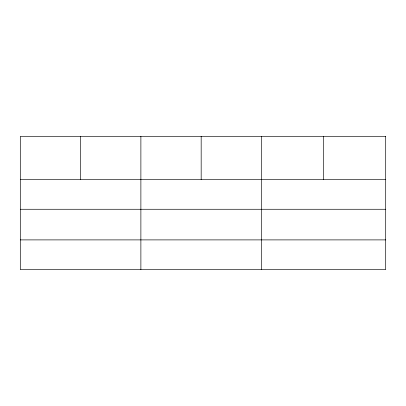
<?xml version="1.0" encoding="UTF-8"?>
<svg xmlns="http://www.w3.org/2000/svg" width="406" height="406" viewBox="0 0 406 406"><rect width="100%" height="100%" fill="white"/><g stroke="black" fill="none" stroke-linecap="round" stroke-linejoin="round"><path stroke-width="0.61" d="M20.3 179.548L385.7 179.548M20.3 209.268L385.7 209.268M20.3 239.895L385.7 239.895M323.582 136.386L323.582 179.548M261.464 136.386L261.464 269.614M201.173 136.386L201.173 179.548M140.882 136.386L140.882 269.614M80.591 136.386L80.591 179.548M385.7 136.386L20.3 136.386L20.3 269.614L385.7 269.614L385.7 136.386"/></g></svg>
